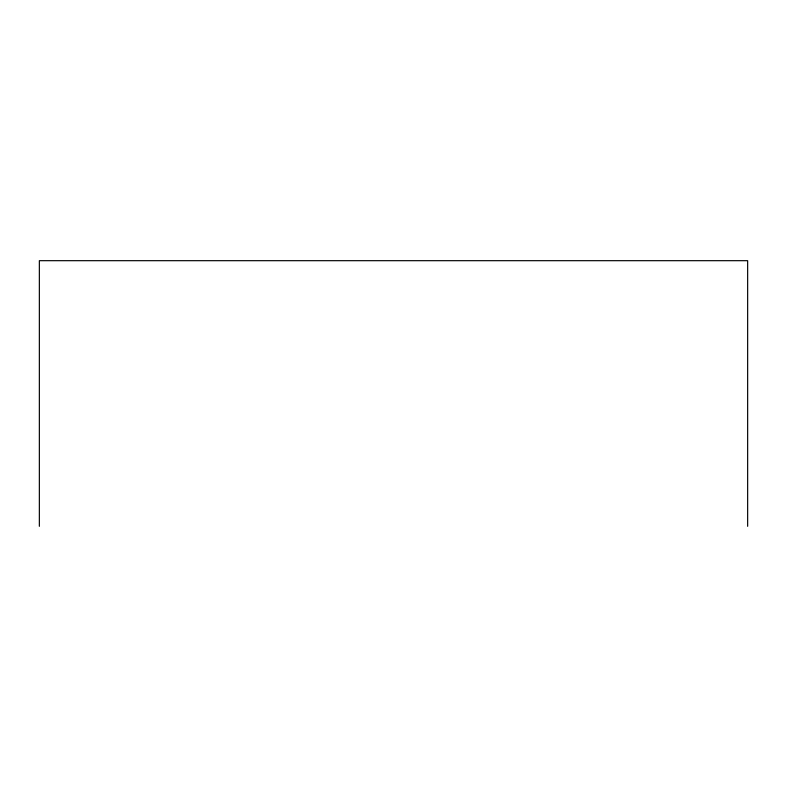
<?xml version="1.0" encoding="UTF-8"?>
<svg xmlns="http://www.w3.org/2000/svg" width="787" height="787" viewBox="0 0 787 787"><rect width="100%" height="100%" fill="white"/><g stroke="black" fill="none" stroke-linecap="round" stroke-linejoin="round"><path stroke-width="1.18" d="M747.65 526.316L747.65 260.684L39.35 260.684L39.35 526.316"/></g></svg>
